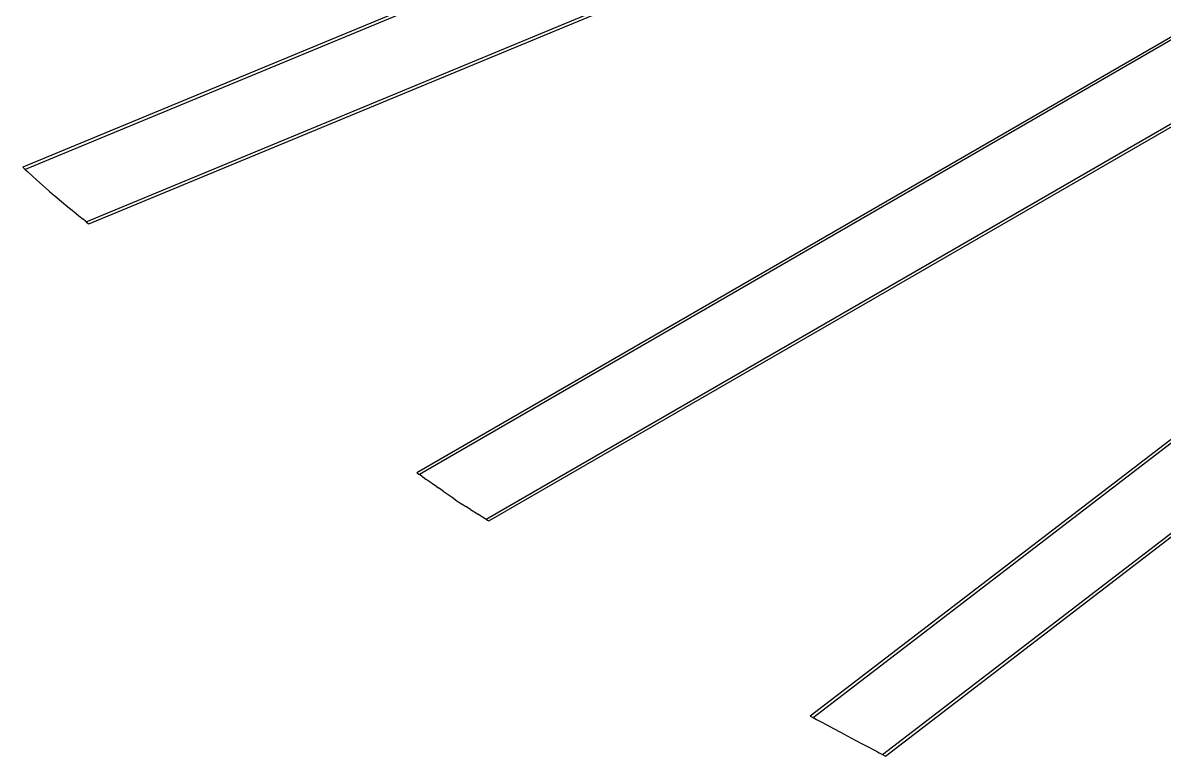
# Model space of a CAD drawing. Header units: inches. Extents: x 3324238 to 135265466, y -1036581 to 20094598.
# Drawn here: x 3354725.805 to 3354728.804, y -519091.514 to -519089.587 of the extents above; entities that cross this region are included whole.
import ezdxf

# ---------------------------------------------------------------- set-up
doc = ezdxf.new("R2010")
doc.units = ezdxf.units.IN
doc.header["$MEASUREMENT"] = 0

msp = doc.modelspace()

# ---------------------------------------------------------------- linework, layer by layer
for p, q in [((3354728.1766, -519088.9836, 0.0027), (3354725.805, -519089.9662, 0.0027)), ((3354728.2007, -519088.982, 0.0027), (3354725.8114, -519089.9719, 0.0027)), ((3354725.9716, -519090.1095, 0.0027), (3354728.3838, -519089.1101, 0.0027)), ((3354725.9784, -519090.1151, 0.0027), (3354728.3858, -519089.1176, 0.0027)), ((3354728.8662, -519089.5992, 0.0027), (3354726.8405, -519090.7689, 0.0027)), ((3354728.8729, -519089.6026, 0.0027), (3354726.8476, -519090.7738, 0.0027)), ((3354727.0223, -519090.8905, 0.0027), (3354729.0769, -519089.7041, 0.0027)), ((3354727.0298, -519090.8951, 0.0027), (3354729.0796, -519089.7115, 0.0027)), ((3354725.805, -519089.9662, 0.0027), (3354725.8066, -519089.9676, 0.0027)), ((3354725.8066, -519089.9676, 0.0027), (3354725.8114, -519089.9719, 0.0027)), ((3354725.8114, -519089.9719, 0.0027), (3354725.8175, -519089.9775, 0.0027)), ((3354725.8175, -519089.9775, 0.0027), (3354725.8191, -519089.9789, 0.0027)), ((3354725.8191, -519089.9789, 0.0027), (3354725.8295, -519089.9884, 0.0027)), ((3354725.8295, -519089.9884, 0.0027), (3354725.8422, -519089.9998, 0.0027)), ((3354725.8422, -519089.9998, 0.0027), (3354725.8566, -519090.0129, 0.0027)), ((3354725.8566, -519090.0129, 0.0027), (3354725.8723, -519090.0272, 0.0027)), ((3354725.8723, -519090.0272, 0.0027), (3354725.8757, -519090.0303, 0.0027)), ((3354725.8757, -519090.0303, 0.0027), (3354725.8894, -519090.0416, 0.0027)), ((3354725.8894, -519090.0416, 0.0027), (3354725.9068, -519090.0559, 0.0027)), ((3354725.9068, -519090.0559, 0.0027), (3354725.9235, -519090.0697, 0.0027)), ((3354725.9235, -519090.0697, 0.0027), (3354725.9388, -519090.0824, 0.0027)), ((3354725.9388, -519090.0824, 0.0027), (3354725.9523, -519090.0936, 0.0027)), ((3354725.9523, -519090.0936, 0.0027), (3354725.9634, -519090.1027, 0.0027)), ((3354725.9698, -519090.108, 0.0027), (3354725.9634, -519090.1027, 0.0027)), ((3354725.9698, -519090.108, 0.0027), (3354725.9716, -519090.1095, 0.0027)), ((3354725.9716, -519090.1095, 0.0027), (3354725.9767, -519090.1137, 0.0027)), ((3354725.9767, -519090.1137, 0.0027), (3354725.9784, -519090.1151, 0.0027)), ((3354729.5742, -519090.1048, 0.0027), (3354727.8742, -519091.408, 0.0027)), ((3354727.8817, -519091.4121, 0.0027), (3354729.5816, -519090.1069, 0.0027)), ((3354728.0642, -519091.5095, 0.0027), (3354729.7885, -519090.1862, 0.0027)), ((3354728.0717, -519091.5135, 0.0027), (3354729.7915, -519090.1926, 0.0027)), ((3354726.8405, -519090.7689, 0.0027), (3354726.8423, -519090.7702, 0.0027)), ((3354726.8423, -519090.7702, 0.0027), (3354726.8461, -519090.7728, 0.0027)), ((3354726.8461, -519090.7728, 0.0027), (3354726.8476, -519090.7738, 0.0027)), ((3354726.8537, -519090.7781, 0.0027), (3354726.8476, -519090.7738, 0.0027)), ((3354726.8537, -519090.7781, 0.0027), (3354726.8561, -519090.7798, 0.0027)), ((3354726.8561, -519090.7798, 0.0027), (3354726.8644, -519090.7856, 0.0027)), ((3354726.8644, -519090.7856, 0.0027), (3354726.8676, -519090.7878, 0.0027)), ((3354726.8676, -519090.7878, 0.0027), (3354726.8777, -519090.7948, 0.0027)), ((3354726.8777, -519090.7948, 0.0027), (3354726.8816, -519090.7976, 0.0027)), ((3354726.8931, -519090.8056, 0.0027), (3354726.8816, -519090.7976, 0.0027)), ((3354726.8931, -519090.8056, 0.0027), (3354726.8975, -519090.8087, 0.0027)), ((3354726.91, -519090.8174, 0.0027), (3354726.8975, -519090.8087, 0.0027)), ((3354726.91, -519090.8174, 0.0027), (3354726.9149, -519090.8208, 0.0027)), ((3354726.9149, -519090.8208, 0.0027), (3354726.9278, -519090.8298, 0.0027)), ((3354726.9278, -519090.8298, 0.0027), (3354726.9329, -519090.8334, 0.0027)), ((3354726.9329, -519090.8334, 0.0027), (3354726.9458, -519090.8424, 0.0027)), ((3354726.9458, -519090.8424, 0.0027), (3354726.9509, -519090.8459, 0.0027)), ((3354726.9509, -519090.8459, 0.0027), (3354726.9535, -519090.8478, 0.0027)), ((3354726.9535, -519090.8478, 0.0027), (3354726.9639, -519090.8542, 0.0027)), ((3354726.9639, -519090.8542, 0.0027), (3354726.9691, -519090.8575, 0.0027)), ((3354726.9813, -519090.865, 0.0027), (3354726.9691, -519090.8575, 0.0027)), ((3354726.9813, -519090.865, 0.0027), (3354726.9861, -519090.868, 0.0027)), ((3354726.9861, -519090.868, 0.0027), (3354726.9968, -519090.8746, 0.0027)), ((3354726.9968, -519090.8746, 0.0027), (3354727.001, -519090.8773, 0.0027)), ((3354727.0097, -519090.8827, 0.0027), (3354727.001, -519090.8773, 0.0027)), ((3354727.0097, -519090.8827, 0.0027), (3354727.0132, -519090.8848, 0.0027)), ((3354727.0132, -519090.8848, 0.0027), (3354727.0197, -519090.8889, 0.0027)), ((3354727.0197, -519090.8889, 0.0027), (3354727.0223, -519090.8905, 0.0027)), ((3354727.0223, -519090.8905, 0.0027), (3354727.0263, -519090.893, 0.0027)), ((3354727.0263, -519090.893, 0.0027), (3354727.0279, -519090.894, 0.0027)), ((3354727.0279, -519090.894, 0.0027), (3354727.0298, -519090.8951, 0.0027)), ((3354727.8742, -519091.408, 0.0027), (3354727.8761, -519091.4091, 0.0027)), ((3354727.8761, -519091.4091, 0.0027), (3354727.8817, -519091.4121, 0.0027)), ((3354727.8817, -519091.4121, 0.0027), (3354727.8908, -519091.4169, 0.0027)), ((3354727.8908, -519091.4169, 0.0027), (3354727.9031, -519091.4235, 0.0027)), ((3354727.9031, -519091.4235, 0.0027), (3354727.9181, -519091.4315, 0.0027)), ((3354727.9181, -519091.4315, 0.0027), (3354727.9351, -519091.4406, 0.0027)), ((3354727.9351, -519091.4406, 0.0027), (3354727.9537, -519091.4505, 0.0027)), ((3354727.9537, -519091.4505, 0.0027), (3354727.9729, -519091.4608, 0.0027)), ((3354727.9729, -519091.4608, 0.0027), (3354727.9922, -519091.4711, 0.0027)), ((3354727.9922, -519091.4711, 0.0027), (3354728.0107, -519091.481, 0.0027)), ((3354728.0107, -519091.481, 0.0027), (3354728.0278, -519091.4901, 0.0027)), ((3354728.0278, -519091.4901, 0.0027), (3354728.0428, -519091.4981, 0.0027)), ((3354728.0428, -519091.4981, 0.0027), (3354728.0508, -519091.5024, 0.0027)), ((3354728.0508, -519091.5024, 0.0027), (3354728.055, -519091.5046, 0.0027)), ((3354728.055, -519091.5046, 0.0027), (3354728.0642, -519091.5095, 0.0027)), ((3354728.0642, -519091.5095, 0.0027), (3354728.0698, -519091.5125, 0.0027)), ((3354728.0698, -519091.5125, 0.0027), (3354728.0717, -519091.5135, 0.0027))]:
    msp.add_line(p, q)

doc.saveas('drawing.dxf')
